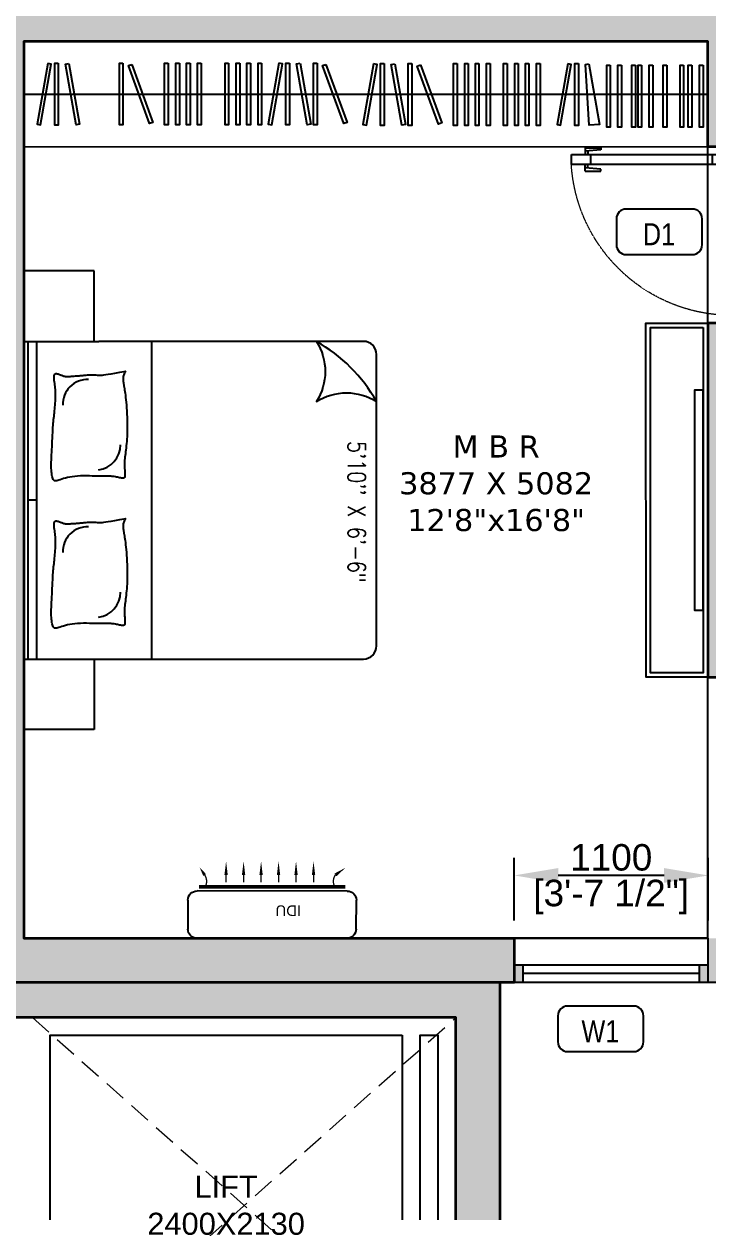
# Model space of a CAD drawing. Header units: millimetres. Extents: x 91566 to 131129, y 141753 to 207061.
# Drawn here: x 113884 to 117764, y 186904 to 193638 of the extents above; entities that cross this region are included whole.
import ezdxf
from ezdxf.enums import TextEntityAlignment as Align

# ---------------------------------------------------------------- set-up
doc = ezdxf.new("R2010")
doc.units = ezdxf.units.MM
doc.linetypes.add('( Hidden )', pattern=[0.375, 0.25, -0.125])
doc.linetypes.add('3BHK  WEST_UN-2$0$DASHED', pattern=[0.75, 0.5, -0.25])
for name, color, linetype in [('A-Dimensions', 4, 'Continuous'), ('A-Door', 11, 'Continuous'), ('A-Elevation 10', 8, 'Continuous'), ('A-Furniture', 8, 'Continuous'), ('A-Hatch', 252, 'Continuous'), ('A-Room Boundary', 44, 'Continuous'), ('A-Shaft', 8, 'Continuous'), ('A-Text Main', 44, 'Continuous'), ('A-Window', 4, 'Continuous')]:
    doc.layers.add(name, color=color, linetype=linetype)
doc.layers.add('A-Wall', color=240, linetype='Continuous', lineweight=35)
doc.styles.add('2024-08-29_TOWER-A$0$simplex-0.8', font='simplex.shx', dxfattribs={"width": 0.8})
doc.styles.add('3BHK  WEST_UN-2$0$2024-08-30_TOWER-C$0$simplex-0.8', font='simplex.shx', dxfattribs={"width": 0.8})
doc.styles.add('3BHK  WEST_UN-2$0$AMISH', font='arial.ttf')
doc.styles.add('3BHK  WEST_UN-2$0$grid_text', font='verdana.ttf')
doc.styles.add('ARIAL', font='ARIALN.TTF')
doc.styles.add('Core & corridor$0$Standard', font='arial.ttf')
doc.styles.add('S', font='arial.ttf', dxfattribs={"height": 150})
doc.dimstyles.new('DIMSMALL', dxfattribs={"dimtxt": 150, "dimasz": 250, "dimexe": 100, "dimexo": 100, "dimgap": 25, "dimtad": 1, "dimdec": 0, "dimzin": 0, "dimdsep": 46, "dimtxsty": 'S', "dimcen": 0, "dimdle": 100, "dimclrd": 8, "dimclre": 8, "dimclrt": 256, "dimazin": 0, "dimtfac": 1, "dimtdec": 0, "dimtix": 1, "dimtmove": 0, "dimatfit": 3, "dimldrblk": '12_DatumFilled', "dimfxl": 1, "dimtolj": 1, "dimtzin": 0, "dimlwd": -1, "dimlwe": -1, "dimarcsym": 1})

# ---------------------------------------------------------------- blocks, each defined once
blk = doc.blocks.new('Core & corridor$0$A$C436b777d')
at = {"layer": 'A-Hatch'}
h = blk.add_hatch(color=256, dxfattribs=at)
h.dxf.hatch_style = 1
h.paths.add_polyline_path([(8450, 10396.8), (8450, 5436.9), (5500.5, 5436.6), (5500.5, 5636.6), (8200, 5636.6), (8200, 7766.7), (5500, 7766.7), (5500, 8066.7), (8200, 8066.7), (8200, 10196.7), (5500.5, 10196.7), (5500.5, 10397.3), (8450, 10397.3), (8450, 5636.7)])
at = {"layer": 'A-Elevation 10'}
for points in [[(7895, 10097.2), (7895, 8168.8), (5900, 8168.8), (5900, 10097.2)], [(8098.3, 8168.8), (7996.6, 8168.8), (7996.6, 10097.2), (8098.3, 10097.2)]]:
    blk.add_lwpolyline(points, close=True, dxfattribs=at)
at = {"layer": 'A-Shaft', "linetype": '( Hidden )', "lineweight": 0, "ltscale": 500}
for points in [[(5800, 10197.2), (8200, 8067.2)], [(5800, 8067.2), (8200, 10197.2)]]:
    blk.add_lwpolyline(points, dxfattribs=at)
at = {"layer": 'A-Wall'}
blk.add_lwpolyline([(8450, 5636.6), (8450, 5436.6), (5500.5, 5436.6), (5500.5, 5636.6), (8200, 5636.6), (8200, 7766.6), (5500, 7766.6), (5500, 8066.6), (8200, 8066.6), (8200, 10196.6), (5500.5, 10196.6), (5500.5, 10397.3), (8450, 10397.3), (8450, 5636.6), (8450, 5636.6)], dxfattribs=at)
at = {"layer": 'A-Text Main', "insert": (6897.5, 9133), "char_height": 125, "width": 950.15, "attachment_point": 5, "line_spacing_factor": 1.010232, "style": 'Core & corridor$0$Standard'}
blk.add_mtext('LIFT \\P2400X2130', dxfattribs=at)
blk = doc.blocks.new('Core & corridor')
at = {"ltscale": 300}
blk.add_blockref('Core & corridor$0$A$C436b777d', (10594.6, 28627.2), dxfattribs=at)
blk = doc.blocks.new('3BHK  WEST_UN-2$0$SDCNJKD')
at = {"layer": 'A-Furniture', "linetype": 'Continuous'}
for points in [[(40427, -55877), (40427, -56473.9), (36550, -56477), (36550, -55877)], [(36685.9, -56001.9), (36625.1, -56346.6), (36644.8, -56350.1), (36705.6, -56005.4)], [(36745.6, -56001), (36745.6, -56351), (36725.6, -56351), (36725.6, -56001)], [(36805.4, -56001.9), (36866.2, -56346.6), (36846.5, -56350.1), (36785.7, -56005.4)], [(37112.3, -56000), (37112.3, -56350), (37092.3, -56350), (37092.3, -56000)], [(37161.8, -56007.2), (37281.5, -56336), (37262.7, -56342.9), (37143, -56014)], [(37368.7, -56000), (37368.7, -56350), (37348.7, -56350), (37348.7, -56000)], [(37432.1, -56000), (37432.1, -56350), (37412.1, -56350), (37412.1, -56000)], [(37492.4, -56000), (37492.4, -56350), (37472.4, -56350), (37472.4, -56000)], [(37555.6, -56000), (37555.6, -56350), (37535.6, -56350), (37535.6, -56000)], [(37711.3, -56000), (37711.3, -56350), (37691.3, -56350), (37691.3, -56000)], [(37774.7, -56000), (37774.7, -56350), (37754.7, -56350), (37754.7, -56000)], [(37835, -56000), (37835, -56350), (37815, -56350), (37815, -56000)], [(37898.2, -56000), (37898.2, -56350), (37878.2, -56350), (37878.2, -56000)], [(37996.4, -56000.9), (37935.6, -56345.6), (37955.3, -56349.1), (38016.1, -56004.4)], [(38056.1, -56000), (38056.1, -56350), (38036.1, -56350), (38036.1, -56000)], [(38115.9, -56000.9), (38176.7, -56345.6), (38157, -56349.1), (38096.2, -56004.4)], [(38213.2, -56000), (38213.2, -56350), (38193.2, -56350), (38193.2, -56000)], [(38262.7, -56007.2), (38382.4, -56336), (38363.6, -56342.9), (38243.9, -56014)], [(38533, -56003.7), (38472.2, -56348.4), (38491.9, -56351.8), (38552.7, -56007.1)], [(38592.7, -56002.7), (38592.7, -56352.7), (38572.7, -56352.7), (38572.7, -56002.7)], [(38652.5, -56003.7), (38713.3, -56348.4), (38693.6, -56351.8), (38632.8, -56007.1)], [(38749.8, -56002.7), (38749.8, -56352.7), (38729.8, -56352.7), (38729.8, -56002.7)], [(38799.3, -56009.9), (38919, -56338.8), (38900.2, -56345.6), (38780.5, -56016.7)], [(39006.2, -56002.7), (39006.2, -56352.7), (38986.2, -56352.7), (38986.2, -56002.7)], [(39069.7, -56002.7), (39069.7, -56352.7), (39049.7, -56352.7), (39049.7, -56002.7)], [(39129.9, -56002.7), (39129.9, -56352.7), (39109.9, -56352.7), (39109.9, -56002.7)], [(39193.1, -56002.7), (39193.1, -56352.7), (39173.1, -56352.7), (39173.1, -56002.7)], [(39289.7, -56002.7), (39289.7, -56352.7), (39269.7, -56352.7), (39269.7, -56002.7)], [(39353.2, -56002.7), (39353.2, -56352.7), (39333.2, -56352.7), (39333.2, -56002.7)], [(39413.4, -56002.7), (39413.4, -56352.7), (39393.4, -56352.7), (39393.4, -56002.7)], [(39476.6, -56002.7), (39476.6, -56352.7), (39456.6, -56352.7), (39456.6, -56002.7)], [(39633.9, -56003.7), (39573.1, -56348.4), (39592.8, -56351.8), (39653.6, -56007.1)], [(39693.6, -56002.7), (39693.6, -56352.7), (39673.6, -56352.7), (39673.6, -56002.7)], [(39753.4, -56003.7), (39814.2, -56348.4), (39754.5, -56351.8), (39733.7, -56007.1)], [(39874.7, -56012.3), (39874.7, -56362.3), (39854.7, -56362.3), (39854.7, -56012.3)], [(39938.2, -56012.3), (39938.2, -56362.3), (39918.2, -56362.3), (39918.2, -56012.3)], [(40017.7, -56012.3), (40017.7, -56362.3), (39997.7, -56362.3), (39997.7, -56012.3)], [(40052, -56012.3), (40052, -56362.3), (40032, -56362.3), (40032, -56012.3)], [(40115.5, -56012.3), (40115.5, -56362.3), (40095.5, -56362.3), (40095.5, -56012.3)], [(40195, -56012.3), (40195, -56362.3), (40175, -56362.3), (40175, -56012.3)], [(40289.9, -56012.3), (40289.9, -56362.3), (40269.9, -56362.3), (40269.9, -56012.3)], [(40337, -56012.3), (40337, -56362.3), (40317, -56362.3), (40317, -56012.3)], [(40400.5, -56012.3), (40400.5, -56362.3), (40380.5, -56362.3), (40380.5, -56012.3)]]:
    blk.add_lwpolyline(points, close=True, dxfattribs=at)
blk.add_lwpolyline([(40427, -56177), (36550, -56177)], dxfattribs=at)
blk = doc.blocks.new('A$C3fc7931c')
at = {"layer": 'A-Window', "linetype": 'Continuous'}
for points in [[(0, -150), (0, -250), (50, -250), (50, -150)], [(1100, -250), (1100, -150), (1050, -150), (1050, -250)]]:
    blk.add_hatch(color=256, dxfattribs=at).paths.add_polyline_path(points)
for p, q in [((0, -150), (0, 0)), ((1100, 0), (0, 0)), ((0, -150), (0, 0)), ((1100, -150), (1100, 0)), ((1100, -150), (1100, 0)), ((0, -250), (0, -150)), ((0, -150), (50, -150)), ((0, -250), (0, -150)), ((0, -250), (0, -150)), ((50, -150), (50, -250)), ((50, -150), (1050, -150)), ((1050, -200), (50, -200)), ((1050, -250), (1050, -150)), ((1050, -150), (1100, -150)), ((1100, -250), (1100, -150)), ((1100, -250), (1100, -150)), ((1100, -250), (1100, -150)), ((1100, -250), (0, -250)), ((50, -250), (0, -250)), ((1050, -250), (50, -250)), ((1100, -250), (1050, -250))]:
    blk.add_line(p, q, dxfattribs=at)
blk = doc.blocks.new('A$Ccfbdbe87')
at = {"layer": 'A-Door'}
for p, q in [((99.9, 973.1), (44.4, 973.1)), ((44.4, 973.1), (44.4, 62.5)), ((99.9, 62.5), (99.9, 973.1)), ((5.6, 895.4), (44.4, 895.4)), ((5.6, 895.4), (5.6, 806.5)), ((16.7, 806.5), (24.9, 895.4)), ((23.3, 878.7), (44.4, 878.7)), ((138.8, 895.4), (99.9, 895.4)), ((121, 878.7), (99.9, 878.7)), ((127.7, 806.5), (119.5, 895.4)), ((138.8, 895.4), (138.8, 806.5)), ((99.9, 862), (44.4, 862)), ((5.6, 806.5), (16.7, 806.5)), ((138.8, 806.5), (127.7, 806.5)), ((99.9, 173.5), (44.4, 173.5)), ((16.7, 73.6), (50, 73.6)), ((33.3, 90.2), (33.3, 56.9)), ((0, 0), (0, 62.5)), ((0, 62.5), (44.4, 62.5)), ((55.5, 0), (0, 0)), ((44.4, 62.5), (99.9, 62.5)), ((44.4, 62.5), (44.4, 55.5)), ((44.4, 55.5), (55.5, 55.5)), ((55.5, 55.5), (55.5, 0)), ((99.9, 62.5), (99.9, 62.5)), ((944.5, 55.5), (944.5, 0)), ((955.6, 55.5), (944.5, 55.5)), ((944.5, 0), (1000, 0)), ((1000, 62.5), (955.6, 62.5)), ((955.6, 62.5), (955.6, 55.5)), ((1000, 0), (1000, 62.5))]:
    blk.add_line(p, q, dxfattribs=at)
blk.add_circle((33.3, 73.6), 11.1, dxfattribs=at)
at = {"layer": 'A-Door', "linetype": '3BHK  WEST_UN-2$0$DASHED', "lineweight": 0}
blk.add_arc((41.8, 61.2), 913.8, 0.08223, 86.3506, dxfattribs=at)
blk = doc.blocks.new('3BHK  WEST_UN-2$0$2024-08-30_TOWER-C$0$king size bed')
at = {"layer": 'A-Furniture'}
for p, q in [((0.825, 2), (-0.825, 2)), ((-0.9, 1.925), (-0.9, 0.425)), ((0.9, 0), (0.9, 1.925)), ((-0.9, 0.725), (0.9, 0.725)), ((-0.9, 0), (-0.9, 0.425)), ((0.9, 0.075), (-0.9, 0.075)), ((0, 0.075), (0, 0.025)), ((0, 0.075), (0, 0.075))]:
    blk.add_line(p, q, dxfattribs=at)
blk.add_lwpolyline([(-0.9, 1.6586, -0.292894), (-0.5586, 1.6586, -0.292894), (-0.5586, 2, 0.136668)], format="xyb", close=True, dxfattribs=at)
for points in [[(-0.7317, 0.5787), (-0.7264, 0.5744), (-0.7213, 0.571), (-0.7162, 0.5684), (-0.7111, 0.5664), (-0.7061, 0.5651), (-0.7012, 0.5642), (-0.6963, 0.5637), (-0.6914, 0.5635), (-0.6866, 0.5634), (-0.6818, 0.5635), (-0.6768, 0.5638), (-0.6717, 0.5642), (-0.6663, 0.5648), (-0.6607, 0.5656), (-0.6547, 0.5665), (-0.6482, 0.5675), (-0.6412, 0.5687), (-0.6335, 0.5701), (-0.6252, 0.5715), (-0.6161, 0.573), (-0.606, 0.5745), (-0.595, 0.576), (-0.5828, 0.5775), (-0.5695, 0.5789), (-0.5549, 0.5803), (-0.5392, 0.5815), (-0.5227, 0.5827), (-0.5057, 0.5837), (-0.4883, 0.5846), (-0.4708, 0.5853), (-0.4535, 0.5858), (-0.4365, 0.5862), (-0.4202, 0.5864), (-0.4044, 0.5863), (-0.3893, 0.5861), (-0.3746, 0.5857), (-0.3605, 0.5852), (-0.3468, 0.5844), (-0.3335, 0.5835), (-0.3207, 0.5825), (-0.3082, 0.5813), (-0.2962, 0.58), (-0.2845, 0.5786), (-0.2734, 0.5772), (-0.2628, 0.5759), (-0.2528, 0.5746), (-0.2434, 0.5735), (-0.2347, 0.5725), (-0.2266, 0.5718), (-0.2191, 0.5712), (-0.2121, 0.5708), (-0.2053, 0.5707), (-0.1987, 0.5707), (-0.1922, 0.5708), (-0.1856, 0.5712), (-0.1788, 0.5716), (-0.1717, 0.5722), (-0.1644, 0.5728), (-0.1572, 0.5733), (-0.1503, 0.5736), (-0.1438, 0.5737), (-0.138, 0.5733), (-0.1331, 0.5723), (-0.1292, 0.5707), (-0.1265, 0.5684), (-0.125, 0.5655), (-0.1243, 0.5619), (-0.1245, 0.5577), (-0.1252, 0.5531), (-0.1263, 0.5481), (-0.1276, 0.5428), (-0.129, 0.5372), (-0.1303, 0.5313), (-0.1315, 0.5253), (-0.1326, 0.5192), (-0.1336, 0.5129), (-0.1344, 0.5065), (-0.135, 0.5), (-0.1355, 0.4935), (-0.1359, 0.4869), (-0.1361, 0.4802), (-0.1362, 0.4734), (-0.1361, 0.4661), (-0.1361, 0.4583), (-0.136, 0.4496), (-0.136, 0.4399), (-0.1361, 0.4291), (-0.1363, 0.4169), (-0.1366, 0.4031), (-0.137, 0.3881), (-0.1373, 0.3722), (-0.1376, 0.3556), (-0.1376, 0.3388), (-0.1372, 0.322), (-0.1365, 0.3055), (-0.1352, 0.2896), (-0.1333, 0.2747), (-0.1309, 0.2608), (-0.1281, 0.248), (-0.1252, 0.2361), (-0.1221, 0.2253), (-0.1191, 0.2155), (-0.1163, 0.2068), (-0.1137, 0.1992), (-0.1117, 0.1927), (-0.1101, 0.1871), (-0.1093, 0.1824), (-0.1091, 0.1785), (-0.1097, 0.1751), (-0.1113, 0.1723), (-0.1138, 0.1697), (-0.1175, 0.1675), (-0.1222, 0.1653), (-0.1281, 0.1633), (-0.135, 0.1615), (-0.1427, 0.1599), (-0.1514, 0.1585), (-0.1607, 0.1573), (-0.1708, 0.1564), (-0.1814, 0.1559), (-0.1926, 0.1556), (-0.2043, 0.1557), (-0.2165, 0.1559), (-0.2293, 0.1564), (-0.2427, 0.1571), (-0.2567, 0.1578), (-0.2713, 0.1586), (-0.2866, 0.1594), (-0.3025, 0.1602), (-0.3188, 0.1609), (-0.3353, 0.1617), (-0.3517, 0.1624), (-0.3678, 0.1632), (-0.3834, 0.164), (-0.3982, 0.1648), (-0.412, 0.1656), (-0.4246, 0.1665), (-0.4362, 0.1674), (-0.4469, 0.1684), (-0.457, 0.1694), (-0.4668, 0.1704), (-0.4763, 0.1715), (-0.486, 0.1725), (-0.4959, 0.1736), (-0.5062, 0.1747), (-0.517, 0.1757), (-0.5279, 0.1767), (-0.539, 0.1776), (-0.5501, 0.1784), (-0.561, 0.1791), (-0.5717, 0.1796), (-0.5819, 0.18), (-0.5916, 0.1802), (-0.6009, 0.1801), (-0.6099, 0.1799), (-0.6186, 0.1796), (-0.6271, 0.179), (-0.6355, 0.1783), (-0.6439, 0.1774), (-0.6524, 0.1765), (-0.6611, 0.1753), (-0.6697, 0.1742), (-0.6782, 0.1732), (-0.6862, 0.1724), (-0.6937, 0.1719), (-0.7004, 0.1719), (-0.7061, 0.1725), (-0.7107, 0.1738), (-0.714, 0.1758), (-0.7161, 0.1786), (-0.7172, 0.1819), (-0.7174, 0.1857), (-0.7169, 0.1898), (-0.7159, 0.1942), (-0.7145, 0.1987), (-0.7128, 0.2031), (-0.7112, 0.2074), (-0.7095, 0.2117), (-0.7078, 0.2158), (-0.7063, 0.2199), (-0.7048, 0.2239), (-0.7035, 0.228), (-0.7025, 0.2321), (-0.7017, 0.2362), (-0.7011, 0.2403), (-0.7009, 0.2446), (-0.7008, 0.249), (-0.701, 0.2536), (-0.7012, 0.2584), (-0.7016, 0.2634), (-0.7021, 0.2687), (-0.7025, 0.2744), (-0.703, 0.2803), (-0.7035, 0.2866), (-0.7039, 0.2931), (-0.7044, 0.2998), (-0.7049, 0.3066), (-0.7054, 0.3135), (-0.706, 0.3204), (-0.7066, 0.3273), (-0.7073, 0.3341), (-0.708, 0.3409), (-0.7088, 0.3476), (-0.7094, 0.3543), (-0.71, 0.361), (-0.7105, 0.3677), (-0.7108, 0.3745), (-0.7109, 0.3813), (-0.7108, 0.3882), (-0.7105, 0.3952), (-0.7101, 0.4023), (-0.7097, 0.4094), (-0.7093, 0.4165), (-0.7091, 0.4237), (-0.7089, 0.431), (-0.709, 0.4383), (-0.7094, 0.4457), (-0.7103, 0.4542), (-0.7116, 0.4646), (-0.7137, 0.4778), (-0.7166, 0.4949), (-0.7205, 0.5168), (-0.7255, 0.5444), (-0.7317, 0.5787)], [(0.1033, 0.5787), (0.1086, 0.5744), (0.1137, 0.571), (0.1188, 0.5684), (0.1239, 0.5664), (0.1289, 0.5651), (0.1338, 0.5642), (0.1387, 0.5637), (0.1436, 0.5635), (0.1484, 0.5634), (0.1532, 0.5635), (0.1582, 0.5638), (0.1633, 0.5642), (0.1687, 0.5648), (0.1743, 0.5656), (0.1803, 0.5665), (0.1868, 0.5675), (0.1938, 0.5687), (0.2015, 0.5701), (0.2098, 0.5715), (0.2189, 0.573), (0.229, 0.5745), (0.24, 0.576), (0.2522, 0.5775), (0.2655, 0.5789), (0.2801, 0.5803), (0.2958, 0.5815), (0.3123, 0.5827), (0.3293, 0.5837), (0.3467, 0.5846), (0.3642, 0.5853), (0.3815, 0.5858), (0.3985, 0.5862), (0.4148, 0.5864), (0.4306, 0.5863), (0.4457, 0.5861), (0.4604, 0.5857), (0.4745, 0.5852), (0.4882, 0.5844), (0.5015, 0.5835), (0.5143, 0.5825), (0.5268, 0.5813), (0.5388, 0.58), (0.5505, 0.5786), (0.5616, 0.5772), (0.5722, 0.5759), (0.5822, 0.5746), (0.5916, 0.5735), (0.6003, 0.5725), (0.6084, 0.5718), (0.6159, 0.5712), (0.6229, 0.5708), (0.6297, 0.5707), (0.6363, 0.5707), (0.6428, 0.5708), (0.6494, 0.5712), (0.6562, 0.5716), (0.6633, 0.5722), (0.6706, 0.5728), (0.6778, 0.5733), (0.6847, 0.5736), (0.6912, 0.5737), (0.697, 0.5733), (0.7019, 0.5723), (0.7058, 0.5707), (0.7085, 0.5684), (0.71, 0.5655), (0.7107, 0.5619), (0.7105, 0.5577), (0.7098, 0.5531), (0.7087, 0.5481), (0.7074, 0.5428), (0.706, 0.5372), (0.7047, 0.5313), (0.7035, 0.5253), (0.7024, 0.5192), (0.7014, 0.5129), (0.7006, 0.5065), (0.7, 0.5), (0.6995, 0.4935), (0.6991, 0.4869), (0.6989, 0.4802), (0.6988, 0.4734), (0.6989, 0.4661), (0.6989, 0.4583), (0.699, 0.4496), (0.699, 0.4399), (0.6989, 0.4291), (0.6987, 0.4169), (0.6984, 0.4031), (0.698, 0.3881), (0.6977, 0.3722), (0.6974, 0.3556), (0.6974, 0.3388), (0.6978, 0.322), (0.6985, 0.3055), (0.6998, 0.2896), (0.7017, 0.2747), (0.7041, 0.2608), (0.7069, 0.248), (0.7098, 0.2361), (0.7129, 0.2253), (0.7159, 0.2155), (0.7187, 0.2068), (0.7213, 0.1992), (0.7233, 0.1927), (0.7249, 0.1871), (0.7257, 0.1824), (0.7259, 0.1785), (0.7253, 0.1751), (0.7237, 0.1723), (0.7212, 0.1697), (0.7175, 0.1675), (0.7128, 0.1653), (0.7069, 0.1633), (0.7, 0.1615), (0.6923, 0.1599), (0.6836, 0.1585), (0.6743, 0.1573), (0.6642, 0.1564), (0.6536, 0.1559), (0.6424, 0.1556), (0.6307, 0.1557), (0.6185, 0.1559), (0.6057, 0.1564), (0.5923, 0.1571), (0.5783, 0.1578), (0.5637, 0.1586), (0.5484, 0.1594), (0.5325, 0.1602), (0.5162, 0.1609), (0.4997, 0.1617), (0.4833, 0.1624), (0.4672, 0.1632), (0.4516, 0.164), (0.4368, 0.1648), (0.423, 0.1656), (0.4104, 0.1665), (0.3988, 0.1674), (0.3881, 0.1684), (0.378, 0.1694), (0.3682, 0.1704), (0.3587, 0.1715), (0.349, 0.1725), (0.3391, 0.1736), (0.3288, 0.1747), (0.318, 0.1757), (0.3071, 0.1767), (0.296, 0.1776), (0.2849, 0.1784), (0.274, 0.1791), (0.2633, 0.1796), (0.2531, 0.18), (0.2434, 0.1802), (0.2341, 0.1801), (0.2251, 0.1799), (0.2164, 0.1796), (0.2079, 0.179), (0.1995, 0.1783), (0.1911, 0.1774), (0.1826, 0.1765), (0.1739, 0.1753), (0.1653, 0.1742), (0.1568, 0.1732), (0.1488, 0.1724), (0.1413, 0.1719), (0.1346, 0.1719), (0.1289, 0.1725), (0.1243, 0.1738), (0.121, 0.1758), (0.1189, 0.1786), (0.1178, 0.1819), (0.1176, 0.1857), (0.1181, 0.1898), (0.1191, 0.1942), (0.1205, 0.1987), (0.1222, 0.2031), (0.1238, 0.2074), (0.1255, 0.2117), (0.1272, 0.2158), (0.1287, 0.2199), (0.1302, 0.2239), (0.1315, 0.228), (0.1325, 0.2321), (0.1333, 0.2362), (0.1339, 0.2403), (0.1341, 0.2446), (0.1342, 0.249), (0.134, 0.2536), (0.1338, 0.2584), (0.1334, 0.2634), (0.1329, 0.2687), (0.1325, 0.2744), (0.132, 0.2803), (0.1315, 0.2866), (0.1311, 0.2931), (0.1306, 0.2998), (0.1301, 0.3066), (0.1296, 0.3135), (0.129, 0.3204), (0.1284, 0.3273), (0.1277, 0.3341), (0.127, 0.3409), (0.1262, 0.3476), (0.1256, 0.3543), (0.125, 0.361), (0.1245, 0.3677), (0.1242, 0.3745), (0.1241, 0.3813), (0.1242, 0.3882), (0.1245, 0.3952), (0.1249, 0.4023), (0.1253, 0.4094), (0.1257, 0.4165), (0.1259, 0.4237), (0.1261, 0.431), (0.126, 0.4383), (0.1256, 0.4457), (0.1247, 0.4542), (0.1234, 0.4646), (0.1213, 0.4778), (0.1184, 0.4949), (0.1145, 0.5168), (0.1095, 0.5444), (0.1033, 0.5787)], [(0.9, 0.025), (-0.9, 0.025)], [(-0.9, 0), (0.9, 0)]]:
    blk.add_lwpolyline(points, dxfattribs=at)
for centre, radius, start, end in [((-0.825, 1.925), 0.075, 89.99998, 179.99998), ((0.825, 1.925), 0.075, 359.99998, 89.99998), ((-0.3124, 0.406), 0.1418, 7.34131, 90.47004), ((0.5226, 0.406), 0.1418, 7.34131, 90.47004), ((-0.545, 0.3601), 0.1387, 177.31907, 272.68089), ((0.29, 0.3601), 0.1387, 177.31907, 272.68089)]:
    blk.add_arc(centre, radius, start, end, dxfattribs=at)
at = {"layer": 'A-Furniture', "ltscale": 5, "insert": (-0.3357, 1.9373), "char_height": 0.1, "width": 1.163145, "attachment_point": 1, "style": '3BHK  WEST_UN-2$0$2024-08-30_TOWER-C$0$simplex-0.8'}
blk.add_mtext('5\'10\'\' X 6\'-6"', dxfattribs=at)
blk = doc.blocks.new('3BHK  WEST_UN-2$0$WALL MOUNTED SPLIT AC')
for p, q in [((18065.12, -8113.34), (18065.11, -8079.5)), ((18067.15, -8077.46), (18073.71, -8077.46)), ((18075.75, -8079.5), (18075.75, -8113.29)), ((18064.01, -8112.84, 0), (18064, -8079.99, 0)), ((18064.41, -8112.84, 0), (18064.41, -8079.99, 0)), ((18073.72, -8115.33), (18067.16, -8115.38))]:
    blk.add_line(p, q)
at = {"elevation": 0}
for points in [[(18059.86, -8080.11, 0, 0.75, 0), (18061.51, -8081.22, 0.75, 0.75, 0)], [(18058.43, -8086.05, 0, 0.75, 0), (18061.52, -8086.05, 0.75, 0.75, 0)], [(18058.44, -8089.99, 0, 0.75, 0), (18061.52, -8089.99, 0.75, 0.75, 0)], [(18058.44, -8093.93, 0, 0.75, 0), (18061.52, -8093.93, 0.75, 0.75, 0)], [(18058.44, -8097.86, 0, 0.75, 0), (18061.52, -8097.86, 0.75, 0.75, 0)], [(18058.44, -8101.8, 0, 0.75, 0), (18061.52, -8101.8, 0.75, 0.75, 0)], [(18058.44, -8105.74, 0, 0.75, 0), (18061.52, -8105.74, 0.75, 0.75, 0)], [(18059.87, -8112.95, 0, 0.75, 0), (18061.51, -8110.65, 0.75, 0.75, 0)]]:
    blk.add_lwpolyline(points, format="xyseb", dxfattribs=at)
at = {"const_width": 0.3, "elevation": 0}
for points in [[(18061.51, -8081.22, 0.246742), (18063.87, -8081.49, -4.761831)], [(18061.51, -8110.65, -0.246742), (18063.87, -8110.38, 4.761831)]]:
    blk.add_lwpolyline(points, format="xyb", dxfattribs=at)
for points in [[(18061.52, -8086.05), (18063.17, -8086.05)], [(18061.52, -8089.99), (18063.17, -8089.99)], [(18061.52, -8093.93), (18063.17, -8093.93)], [(18061.52, -8097.86), (18063.17, -8097.86)], [(18061.52, -8101.8), (18063.17, -8101.8)], [(18061.52, -8105.74), (18063.17, -8105.74)]]:
    blk.add_lwpolyline(points, dxfattribs=at)
for centre, start, end in [((18067.15, -8079.5), 90.0082, 180.0082), ((18073.71, -8079.5), 0.0078, 90.0078), ((18067.16, -8113.34), 180.0082, 270.0082), ((18073.71, -8113.29), 270.0078, 0.0078)]:
    blk.add_arc(centre, 2.04, start, end)
at = {"layer": 'A-Elevation 10', "style": '3BHK  WEST_UN-2$0$AMISH'}
blk.add_attdef('IDU', text='', height=2.4, rotation=90.0082, dxfattribs=at).set_placement((17772.56, -7418.94, 0), align=Align.MIDDLE_CENTER)
blk = doc.blocks.new('2024-08-29_TOWER-A$0$WNTG')
at = {"layer": 'A-Text Main'}
blk.add_lwpolyline([(-187.8, 246.2), (187.8, 246.2, -0.414214), (242.8, 191.2), (242.8, 43.3, -0.414214), (187.8, -11.7), (-187.8, -11.7, -0.414214), (-242.8, 43.3), (-242.8, 191.2, -0.414214)], format="xyb", close=True, dxfattribs=at)
at = {"layer": 'A-Text Main', "style": '2024-08-29_TOWER-A$0$simplex-0.8', "width": 0.8}
blk.add_attdef('WNTG', text='', height=150, dxfattribs=at).set_placement((-1.6, 43), align=Align.CENTER)
blk = doc.blocks.new('Unit_2')
at = {"layer": 'A-Hatch', "linetype": 'Continuous'}
h = blk.add_hatch(color=256, dxfattribs=at)
h.dxf.hatch_style = 1
h.paths.add_polyline_path([(252.1, 9544.7), (4266.6, 9544.7), (4266.6, 9794.7), (250, 9794.7), (250, 14070.1), (817, 14070.1), (817, 14320.1), (0, 14320.1), (0, 9197), (252.1, 9197)])
h.paths.add_polyline_path([(6027, 13970.8), (6027, 14320.1), (4167, 14320.1), (4167, 14070.1), (5777, 14070.1), (5777, 13970.8)])
h.paths.add_polyline_path([(7687, 14320.1), (7437, 14320.1), (7437, 12653), (7687, 12653), (7687, 14070.1), (9364.7, 14070.1), (9364.7, 14320.1)])
h.paths.add_polyline_path([(5777, 13220.8), (5777, 9544.7), (7687, 9544.7), (7687, 9794.7), (6027, 9794.7), (6027, 13220.8)])
h.paths.add_polyline_path([(11114.6, 9794.7), (8686.6, 9794.7), (8686.6, 9544.7), (11364.6, 9544.7), (11364.6, 13220.1), (11114.6, 13220.1)])
h.paths.add_polyline_path([(11364.6, 5755), (8726.6, 5755), (8726.6, 5505), (11114.6, 5505), (11114.6, 0), (11364.6, 0)])
h.paths.add_polyline_path([(7625, 250), (7625, 3195), (5741, 3195), (5741, 2995), (7425, 2995), (7425, 250), (6799.5, 250), (6799.5, 0), (8075, 0), (8075, 250)])
h.paths.add_polyline_path([(4327, 1729.3), (4327, 3735), (4127, 3735), (4127, 1729.3)], flags=17)
h.paths.add_polyline_path([(250, 5532), (4327, 5532), (4327, 4735), (4127, 4735), (4127, 5332), (250, 5332), (250, 250), (3029.9, 250), (3029.9, 0), (0, 0), (0, 7997), (250, 7997)])
h.paths.add_polyline_path([(4129.9, 0), (6049.5, 0), (6049.5, 250), (5841, 250), (5841, 962.8), (5741, 962.8), (5741, 250), (4129.9, 250)])
at = {"layer": 'A-Furniture'}
for points in [[(650, 4032.2), (250, 4032.2), (250, 3632.2), (650, 3632.2)], [(650, 1432.2), (250, 1432.2), (250, 1832.2), (650, 1832.2)]]:
    blk.add_lwpolyline(points, close=True, dxfattribs=at)
at = {"layer": 'A-Furniture', "linetype": 'Continuous'}
for points in [[(4127, 3735.1), (4127, 1729.3), (3778, 1729.3), (3777, 3735.1)], [(4101, 3710.1), (4102, 1754.3), (3803, 1754.3), (3802, 3710.1)], [(4102, 2108.3), (4102, 3356.1), (4052, 3356.1), (4052, 2108.3)]]:
    blk.add_lwpolyline(points, close=True, dxfattribs=at)
at = {"layer": 'A-Room Boundary', "linetype": 'Continuous'}
blk.add_lwpolyline([(4127, 5332), (250, 5332), (250, 250), (4127, 250)], close=True, dxfattribs=at)
at = {"layer": 'A-Wall'}
for points in [[(250, 5532), (4327, 5532), (4327, 4735), (4127, 4735), (4127, 5332), (250, 5332), (250, 250), (3029.9, 250), (3029.9, 0), (0, 0), (0, 7997), (250, 7997)], [(4327, 1729.3), (4327, 3735), (4127, 3735), (4127, 1729.3)]]:
    blk.add_lwpolyline(points, close=True, dxfattribs=at)
at = {"layer": 'A-Door', "linetype": 'Continuous', "xscale": -1, "rotation": 90}
blk.add_blockref('A$Ccfbdbe87', (4327, 4735), dxfattribs=at)
at = {"layer": 'A-Elevation 10'}
ref = blk.add_blockref('3BHK  WEST_UN-2$0$WALL MOUNTED SPLIT AC', (-202146.9, 455256.8), dxfattribs=dict(at, xscale=-25.17221723757716, yscale=25.17221723757716, zscale=25.17221723757715, rotation=90))
ref.add_attrib('IDU', 'IDU', dxfattribs={"layer": 'A-Furniture', "height": 60.41, "rotation": 179.99177, "style": '3BHK  WEST_UN-2$0$AMISH'}).set_placement((1749.7, 406.2, 0), align=Align.MIDDLE_CENTER)
at = {"layer": 'A-Furniture'}
blk.add_blockref('3BHK  WEST_UN-2$0$SDCNJKD', (-36300, 61209), dxfattribs=at)
at = {"layer": 'A-Furniture', "ltscale": 600, "xscale": 1000, "yscale": 1000, "zscale": 1000, "rotation": 270}
blk.add_blockref('3BHK  WEST_UN-2$0$2024-08-30_TOWER-C$0$king size bed', (250, 2732.2), dxfattribs=at)
at = {"layer": 'A-Text Main'}
ref = blk.add_blockref('2024-08-29_TOWER-A$0$WNTG', (3852.2, 4370.5), dxfattribs=dict(at, xscale=-1, rotation=180))
ref.add_attrib('WNTG', 'D1', dxfattribs={"height": 125, "style": 'ARIAL'}).set_placement((3850.6, 4177), align=Align.CENTER)
at = {"layer": 'A-Window'}
blk.add_blockref('A$C3fc7931c', (3029.9, 250), dxfattribs=at)
ref = blk.add_blockref('2024-08-29_TOWER-A$0$WNTG', (3520.2, -146.1), dxfattribs=dict(at, xscale=-1, rotation=180))
ref.add_attrib('WNTG', 'W1', dxfattribs={"layer": 'A-Text Main', "height": 125, "style": 'ARIAL'}).set_placement((3518.6, -339.6), align=Align.CENTER)
at = {"layer": 'A-Text Main', "linetype": 'Continuous', "insert": (2927.6, 2827.1, 0), "char_height": 125, "width": 1453.819, "attachment_point": 5, "style": '3BHK  WEST_UN-2$0$grid_text'}
blk.add_mtext('M B R\\P3877 X 5082\\P12\'8"x16\'8"', dxfattribs=at)
blk = doc.blocks.new('*D216')
at = {"layer": 'A-Dimensions', "color": 8, "transparency": 16777216}
for p, q in [((116663.5, 188556.3), (116663.5, 188912.2)), ((117763.5, 188556.3), (117763.5, 188912.2)), ((117513.5, 188812.2), (116913.5, 188812.2))]:
    blk.add_line(p, q, dxfattribs=at)
for points in [[(116913.5, 188853.9), (116913.5, 188770.5), (116663.5, 188812.2)], [(117513.5, 188853.9), (117513.5, 188770.5), (117763.5, 188812.2)]]:
    blk.add_solid(points, dxfattribs=at)
at = {"layer": 'Defpoints', "color": 0, "transparency": 16777216}
for p in [(116663.5, 188812.2), (116663.5, 188456.3), (117763.5, 188456.3)]:
    blk.add_point(p, dxfattribs=at)
at = {"layer": 'A-Dimensions', "lineweight": 30, "transparency": 16777216, "char_height": 150, "attachment_point": 5, "style": 'S'}
for s, insert in [('\\A1;1100', (117213.5, 188913.8)), ('\\A1;[3\'-7 1/2"]', (117213.5, 188690.1))]:
    blk.add_mtext(s, dxfattribs=dict(at, insert=insert))
blk = doc.blocks.new('12_DatumFilled')
at = {"color": 8, "linetype": 'ByBlock'}
blk.add_solid([(0, 0.577), (-1, 0), (0, -0.577)], dxfattribs=at)

msp = doc.modelspace()

# ---------------------------------------------------------------- linework, layer by layer
at = {"layer": 'A-Elevation 10'}
msp.add_lwpolyline([(116583, 188207), (118083, 188207), (118083, 183246.9), (116583, 183246.9)], close=True, dxfattribs=at)

# ---------------------------------------------------------------- block references
msp.add_blockref('Core & corridor', (97538.5, 149182.5))

# ---------------------------------------------------------------- next in the draw order: block references
at = {"linetype": 'Continuous'}
msp.add_blockref('Unit_2', (113633.6, 188206.3), dxfattribs=at)

# ---------------------------------------------------------------- next in the draw order: dimensions: what is measured, and where the dimension line sits
at = {"layer": 'A-Dimensions', "lineweight": 30}
dim = msp.add_linear_dim(base=(116663.5, 188812.2), p1=(117763.5, 188456.3), p2=(116663.5, 188456.3), dimstyle='DIMSMALL', override={"dimpost": '\\X'}, dxfattribs=at)
dim.commit()
dim.dimension.update_dxf_attribs({"geometry": '*D216', "text_midpoint": (117213.5, 188812.2)})

doc.saveas('drawing.dxf')
